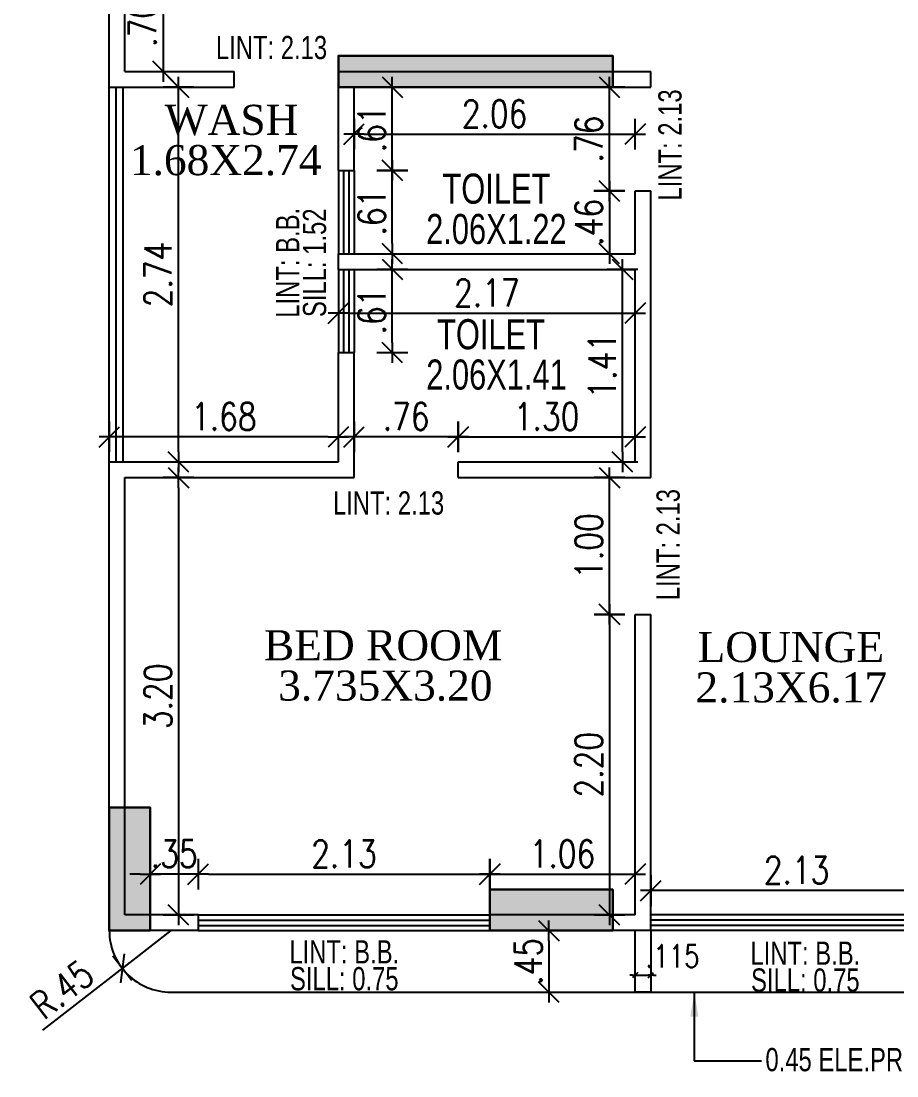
# Model space of a CAD drawing. Header units: inches. Extents: x 14331 to 14549, y 2557 to 2714.
# Drawn here: x 14434.13 to 14440.54, y 2578.43 to 2586.15 of the extents above; entities that cross this region are included whole.
import ezdxf
from ezdxf.enums import TextEntityAlignment as Align

# ---------------------------------------------------------------- set-up
doc = ezdxf.new("R2010")
doc.units = ezdxf.units.IN
doc.header["$LTSCALE"] = 0.25
doc.header["$MEASUREMENT"] = 0
doc.header["$PDMODE"] = 35
for name, color, linetype in [('dimension', 7, 'Continuous'), ('edges', 1, 'Continuous'), ('steel', 251, 'Continuous'), ('text-large', 7, 'Continuous'), ('wall', 7, 'Continuous'), ('windows', 96, 'Continuous'), ('WORK TEX', 6, 'Continuous'), ('WORKING DIM', 7, 'Continuous')]:
    doc.layers.add(name, color=color, linetype=linetype)
doc.layers.add('P-COL', color=7, linetype='Continuous', lineweight=30)
doc.layers.add('P-COLHAT', color=8, linetype='Continuous', lineweight=25)
doc.styles.add('ARIAL', font='TIMES_0.TTF')
doc.styles.add('ARL', font='swisscl_0.ttf')
doc.styles.add('romans', font='romans.shx', dxfattribs={"width": 0.8})
doc.dimstyles.new('121', dxfattribs={"dimscale": 0.1, "dimtxt": 1.65, "dimasz": 0.2, "dimexe": 0.03125, "dimexo": 0.25, "dimgap": 0.5, "dimtad": 1, "dimzin": 4, "dimdsep": 46, "dimtxsty": 'romans', "dimblk1": 'MINITICK', "dimblk2": 'MINITICK', "dimsah": 1, "dimcen": 1, "dimse1": 1, "dimse2": 1, "dimclrd": 252, "dimclre": 256, "dimclrt": 7, "dimadec": 3, "dimazin": 0, "dimtfac": 0.8, "dimtix": 1, "dimtmove": 2, "dimatfit": 3, "dimfxl": 0, "dimtolj": 1, "dimtzin": 3, "dimarcsym": 0})
doc.dimstyles.new('DFSGSG', dxfattribs={"dimtxt": 0.23, "dimasz": 0.18, "dimexe": 0.18, "dimexo": 0.0625, "dimgap": 0.09, "dimtad": 1, "dimzin": 0, "dimdsep": 46, "dimtxsty": 'ARIAL', "dimcen": 0.09, "dimse1": 1, "dimse2": 1, "dimaunit": 1, "dimadec": 0, "dimazin": 0, "dimtfac": 1, "dimtix": 1, "dimtofl": 0, "dimtmove": 0, "dimatfit": 3, "dimfxl": 0, "dimtolj": 1, "dimtzin": 0, "dimarcsym": 0})
doc.dimstyles.new('minitick-100', dxfattribs={"dimscale": 0.1, "dimtxt": 2, "dimasz": 0.75, "dimexe": 0.03125, "dimexo": 0.25, "dimgap": 0.5, "dimtad": 1, "dimzin": 4, "dimdsep": 46, "dimtxsty": 'romans', "dimblk1": 'MINITICK', "dimblk2": 'MINITICK', "dimsah": 1, "dimcen": 1, "dimse1": 1, "dimse2": 1, "dimclrd": 252, "dimclre": 256, "dimclrt": 256, "dimadec": 3, "dimazin": 0, "dimtfac": 0.8, "dimtix": 1, "dimtmove": 2, "dimatfit": 3, "dimfxl": 0, "dimtolj": 1, "dimtzin": 3, "dimarcsym": 0})

# ---------------------------------------------------------------- blocks, each defined once
blk = doc.blocks.new('BLC-A')
at = {"layer": 'P-COLHAT', "lineweight": 30}
for points in [[(6.3854, -3.3537), (6.3854, -3.1237), (8.3933, -3.1237), (8.3933, -3.3537)], [(5.0085, -9.5274), (4.7085, -9.5274), (4.7085, -8.6274), (5.0085, -8.6274)], [(7.4933, -9.5274), (7.4933, -9.2274), (8.3933, -9.2274), (8.3933, -9.5274)]]:
    blk.add_hatch(color=256, dxfattribs=at).paths.add_polyline_path(points)
at = {"layer": 'P-COL'}
for points in [[(6.3854, -3.3537), (6.3854, -3.1237), (8.3933, -3.1237), (8.3933, -3.3537)], [(5.0085, -9.5274), (4.7085, -9.5274), (4.7085, -8.6274), (5.0085, -8.6274)], [(7.4933, -9.5274), (7.4933, -9.2274), (8.3933, -9.2274), (8.3933, -9.5274)]]:
    blk.add_lwpolyline(points, close=True, dxfattribs=at)
blk = doc.blocks.new('MINITICK')
at = {"color": 7}
for p, q in [((0, -1.5), (0, 1.5)), ((1, 1), (-1, -1)), ((-1, 0), (1, 0))]:
    blk.add_line(p, q, dxfattribs=at)
blk = doc.blocks.new('*D968')
at = {"layer": 'Defpoints', "color": 0, "ltscale": 10, "transparency": 16777216}
for p in [(14434.8894, 2586.488), (14434.8894, 2585.7833), (14435.1689, 2585.7833)]:
    blk.add_point(p, dxfattribs=at)
at = {"layer": 'dimension', "color": 252, "lineweight": -2, "ltscale": 10, "transparency": 16777216}
blk.add_line((14435.1689, 2586.413), (14435.1689, 2585.8583), dxfattribs=at)
at = {"layer": 'dimension', "color": 252, "lineweight": -2, "ltscale": 10, "transparency": 16777216, "xscale": 0.07500000000000001, "yscale": 0.07500000000000001, "zscale": 0.07500000000000001}
for p, rotation in [((14435.1689, 2586.488), 90), ((14435.1689, 2585.7833), 270)]:
    blk.add_blockref('MINITICK', p, dxfattribs=dict(at, rotation=rotation))
at = {"layer": 'dimension', "ltscale": 10, "transparency": 16777216, "insert": (14435.0189, 2586.1356), "char_height": 0.2, "attachment_point": 5, "rotation": 90, "style": 'romans'}
blk.add_mtext('\\A1;.70', dxfattribs=at)
blk = doc.blocks.new('*D978')
at = {"layer": 'Defpoints', "color": 0, "ltscale": 10, "transparency": 16777216}
for p in [(14434.8894, 2586.3344), (14434.8894, 2585.7833), (14435.6897, 2585.7833)]:
    blk.add_point(p, dxfattribs=at)
at = {"layer": 'dimension', "color": 252, "lineweight": -2, "ltscale": 10, "transparency": 16777216}
blk.add_line((14435.6147, 2586.3344), (14434.9644, 2586.3344), dxfattribs=at)
at = {"layer": 'dimension', "color": 252, "lineweight": -2, "ltscale": 10, "transparency": 16777216, "xscale": 0.07500000000000001, "yscale": 0.07500000000000001, "zscale": 0.07500000000000001, "rotation": 180}
blk.add_blockref('MINITICK', (14434.8894, 2586.3344), dxfattribs=at)
at = {"layer": 'dimension', "color": 252, "lineweight": -2, "ltscale": 10, "transparency": 16777216, "xscale": 0.07500000000000001, "yscale": 0.07500000000000001, "zscale": 0.07500000000000001}
blk.add_blockref('MINITICK', (14435.6897, 2586.3344), dxfattribs=at)
at = {"layer": 'dimension', "ltscale": 10, "transparency": 16777216, "insert": (14435.2896, 2586.4844), "char_height": 0.2, "attachment_point": 5, "style": 'romans'}
blk.add_mtext('\\A1;.80', dxfattribs=at)
blk = doc.blocks.new('*D979')
at = {"layer": 'Defpoints', "color": 0, "ltscale": 10, "transparency": 16777216}
for p in [(14436.4519, 2586.3344), (14435.6897, 2585.669), (14436.4519, 2585.669)]:
    blk.add_point(p, dxfattribs=at)
at = {"layer": 'dimension', "color": 252, "lineweight": -2, "ltscale": 10, "transparency": 16777216}
blk.add_line((14435.7647, 2586.3344), (14436.3769, 2586.3344), dxfattribs=at)
at = {"layer": 'dimension', "color": 252, "lineweight": -2, "ltscale": 10, "transparency": 16777216, "xscale": 0.07500000000000001, "yscale": 0.07500000000000001, "zscale": 0.07500000000000001, "rotation": 180}
blk.add_blockref('MINITICK', (14435.6897, 2586.3344), dxfattribs=at)
at = {"layer": 'dimension', "color": 252, "lineweight": -2, "ltscale": 10, "transparency": 16777216, "xscale": 0.07500000000000001, "yscale": 0.07500000000000001, "zscale": 0.07500000000000001}
blk.add_blockref('MINITICK', (14436.4519, 2586.3344), dxfattribs=at)
at = {"layer": 'dimension', "ltscale": 10, "transparency": 16777216, "insert": (14436.0708, 2586.4844), "char_height": 0.2, "attachment_point": 5, "style": 'romans'}
blk.add_mtext('\\A1;.76', dxfattribs=at)
blk = doc.blocks.new('*D980')
at = {"layer": 'Defpoints', "color": 0, "ltscale": 10, "transparency": 16777216}
for p in [(14438.7385, 2586.3344), (14436.4519, 2585.784), (14438.7385, 2585.784)]:
    blk.add_point(p, dxfattribs=at)
at = {"layer": 'dimension', "color": 252, "lineweight": -2, "ltscale": 10, "transparency": 16777216}
blk.add_line((14436.5269, 2586.3344), (14438.6635, 2586.3344), dxfattribs=at)
at = {"layer": 'dimension', "color": 252, "lineweight": -2, "ltscale": 10, "transparency": 16777216, "xscale": 0.07500000000000001, "yscale": 0.07500000000000001, "zscale": 0.07500000000000001, "rotation": 180}
blk.add_blockref('MINITICK', (14436.4519, 2586.3344), dxfattribs=at)
at = {"layer": 'dimension', "color": 252, "lineweight": -2, "ltscale": 10, "transparency": 16777216, "xscale": 0.07500000000000001, "yscale": 0.07500000000000001, "zscale": 0.07500000000000001}
blk.add_blockref('MINITICK', (14438.7385, 2586.3344), dxfattribs=at)
at = {"layer": 'dimension', "ltscale": 10, "transparency": 16777216, "insert": (14437.5952, 2586.4844), "char_height": 0.2, "attachment_point": 5, "style": 'romans'}
blk.add_mtext('\\A1;2.29', dxfattribs=at)
blk = doc.blocks.new('*D981')
at = {"layer": 'Defpoints', "color": 0, "ltscale": 10, "transparency": 16777216}
for p in [(14434.8259, 2585.669), (14435.2814, 2585.669), (14434.8259, 2582.9251)]:
    blk.add_point(p, dxfattribs=at)
at = {"layer": 'dimension', "color": 252, "lineweight": -2, "ltscale": 10, "transparency": 16777216}
blk.add_line((14435.2814, 2583.0001), (14435.2814, 2585.594), dxfattribs=at)
at = {"layer": 'dimension', "color": 252, "lineweight": -2, "ltscale": 10, "transparency": 16777216, "xscale": 0.07500000000000001, "yscale": 0.07500000000000001, "zscale": 0.07500000000000001}
for p, rotation in [((14435.2814, 2585.669), 90), ((14435.2814, 2582.9251), 270)]:
    blk.add_blockref('MINITICK', p, dxfattribs=dict(at, rotation=rotation))
at = {"layer": 'dimension', "ltscale": 10, "transparency": 16777216, "insert": (14435.1314, 2584.297), "char_height": 0.2, "attachment_point": 5, "rotation": 90, "style": 'romans'}
blk.add_mtext('\\A1;2.74', dxfattribs=at)
blk = doc.blocks.new('*D982')
at = {"layer": 'Defpoints', "color": 0, "ltscale": 10, "transparency": 16777216}
for p in [(14434.7751, 2583.1084), (14434.7751, 2582.9251), (14436.4519, 2582.9251)]:
    blk.add_point(p, dxfattribs=at)
at = {"layer": 'dimension', "color": 252, "lineweight": -2, "ltscale": 10, "transparency": 16777216}
blk.add_line((14436.3769, 2583.1084), (14434.8501, 2583.1084), dxfattribs=at)
at = {"layer": 'dimension', "color": 252, "lineweight": -2, "ltscale": 10, "transparency": 16777216, "xscale": 0.07500000000000001, "yscale": 0.07500000000000001, "zscale": 0.07500000000000001, "rotation": 180}
blk.add_blockref('MINITICK', (14434.7751, 2583.1084), dxfattribs=at)
at = {"layer": 'dimension', "color": 252, "lineweight": -2, "ltscale": 10, "transparency": 16777216, "xscale": 0.07500000000000001, "yscale": 0.07500000000000001, "zscale": 0.07500000000000001}
blk.add_blockref('MINITICK', (14436.4519, 2583.1084), dxfattribs=at)
at = {"layer": 'dimension', "ltscale": 10, "transparency": 16777216, "insert": (14435.6135, 2583.2584), "char_height": 0.2, "attachment_point": 5, "style": 'romans'}
blk.add_mtext('\\A1;1.68', dxfattribs=at)
blk = doc.blocks.new('*D983')
at = {"layer": 'Defpoints', "color": 0, "ltscale": 10, "transparency": 16777216}
for p in [(14436.5663, 2585.669), (14436.8467, 2585.669), (14436.5663, 2585.0592)]:
    blk.add_point(p, dxfattribs=at)
at = {"layer": 'dimension', "color": 252, "lineweight": -2, "ltscale": 10, "transparency": 16777216}
blk.add_line((14436.8467, 2585.1342), (14436.8467, 2585.594), dxfattribs=at)
at = {"layer": 'dimension', "color": 252, "lineweight": -2, "ltscale": 10, "transparency": 16777216, "xscale": 0.07500000000000001, "yscale": 0.07500000000000001, "zscale": 0.07500000000000001}
for p, rotation in [((14436.8467, 2585.669), 90), ((14436.8467, 2585.0592), 270)]:
    blk.add_blockref('MINITICK', p, dxfattribs=dict(at, rotation=rotation))
at = {"layer": 'dimension', "ltscale": 10, "transparency": 16777216, "insert": (14436.6967, 2585.3641), "char_height": 0.2, "attachment_point": 5, "rotation": 90, "style": 'romans'}
blk.add_mtext('\\A1;.61', dxfattribs=at)
blk = doc.blocks.new('*D984')
at = {"layer": 'Defpoints', "color": 0, "ltscale": 10, "transparency": 16777216}
for p in [(14436.5282, 2585.0592), (14436.8467, 2585.0592), (14436.5282, 2584.4495)]:
    blk.add_point(p, dxfattribs=at)
at = {"layer": 'dimension', "color": 252, "lineweight": -2, "ltscale": 10, "transparency": 16777216}
blk.add_line((14436.8467, 2584.5245), (14436.8467, 2584.9842), dxfattribs=at)
at = {"layer": 'dimension', "color": 252, "lineweight": -2, "ltscale": 10, "transparency": 16777216, "xscale": 0.07500000000000001, "yscale": 0.07500000000000001, "zscale": 0.07500000000000001}
for p, rotation in [((14436.8467, 2585.0592), 90), ((14436.8467, 2584.4495), 270)]:
    blk.add_blockref('MINITICK', p, dxfattribs=dict(at, rotation=rotation))
at = {"layer": 'dimension', "ltscale": 10, "transparency": 16777216, "insert": (14436.6967, 2584.7544), "char_height": 0.2, "attachment_point": 5, "rotation": 90, "style": 'romans'}
blk.add_mtext('\\A1;.61', dxfattribs=at)
blk = doc.blocks.new('*D986')
at = {"layer": 'Defpoints', "color": 0, "ltscale": 10, "transparency": 16777216}
for p in [(14436.5663, 2585.5726), (14438.6242, 2585.5726), (14438.6242, 2585.3241)]:
    blk.add_point(p, dxfattribs=at)
at = {"layer": 'dimension', "color": 252, "lineweight": -2, "ltscale": 10, "transparency": 16777216}
blk.add_line((14436.6413, 2585.3241), (14438.5492, 2585.3241), dxfattribs=at)
at = {"layer": 'dimension', "color": 252, "lineweight": -2, "ltscale": 10, "transparency": 16777216, "xscale": 0.07500000000000001, "yscale": 0.07500000000000001, "zscale": 0.07500000000000001, "rotation": 180}
blk.add_blockref('MINITICK', (14436.5663, 2585.3241), dxfattribs=at)
at = {"layer": 'dimension', "color": 252, "lineweight": -2, "ltscale": 10, "transparency": 16777216, "xscale": 0.07500000000000001, "yscale": 0.07500000000000001, "zscale": 0.07500000000000001}
blk.add_blockref('MINITICK', (14438.6242, 2585.3241), dxfattribs=at)
at = {"layer": 'dimension', "ltscale": 10, "transparency": 16777216, "insert": (14437.5952, 2585.4741), "char_height": 0.2, "attachment_point": 5, "style": 'romans'}
blk.add_mtext('\\A1;2.06', dxfattribs=at)
blk = doc.blocks.new('*D1001')
at = {"layer": 'Defpoints', "color": 0, "ltscale": 10, "transparency": 16777216}
for p in [(14438.7385, 2579.7877), (14438.7385, 2579.6095), (14440.8727, 2579.6095)]:
    blk.add_point(p, dxfattribs=at)
at = {"layer": 'dimension', "color": 252, "lineweight": -2, "ltscale": 10, "transparency": 16777216}
blk.add_line((14440.7977, 2579.7877), (14438.8135, 2579.7877), dxfattribs=at)
at = {"layer": 'dimension', "color": 252, "lineweight": -2, "ltscale": 10, "transparency": 16777216, "xscale": 0.07500000000000001, "yscale": 0.07500000000000001, "zscale": 0.07500000000000001, "rotation": 180}
blk.add_blockref('MINITICK', (14438.7385, 2579.7877), dxfattribs=at)
at = {"layer": 'dimension', "color": 252, "lineweight": -2, "ltscale": 10, "transparency": 16777216, "xscale": 0.07500000000000001, "yscale": 0.07500000000000001, "zscale": 0.07500000000000001}
blk.add_blockref('MINITICK', (14440.8727, 2579.7877), dxfattribs=at)
at = {"layer": 'dimension', "ltscale": 10, "transparency": 16777216, "insert": (14439.8056, 2579.9377), "char_height": 0.2, "attachment_point": 5, "style": 'romans'}
blk.add_mtext('\\A1;2.13', dxfattribs=at)
blk = doc.blocks.new('*D1002')
at = {"layer": 'Defpoints', "color": 0, "ltscale": 10, "transparency": 16777216}
for p in [(14438.6242, 2581.8099), (14438.4359, 2579.6095), (14438.6242, 2579.6095)]:
    blk.add_point(p, dxfattribs=at)
at = {"layer": 'dimension', "color": 252, "lineweight": -2, "ltscale": 10, "transparency": 16777216}
blk.add_line((14438.4359, 2581.7349), (14438.4359, 2579.6845), dxfattribs=at)
at = {"layer": 'dimension', "color": 252, "lineweight": -2, "ltscale": 10, "transparency": 16777216, "xscale": 0.07500000000000001, "yscale": 0.07500000000000001, "zscale": 0.07500000000000001}
for p, rotation in [((14438.4359, 2581.8099), 90), ((14438.4359, 2579.6095), 270)]:
    blk.add_blockref('MINITICK', p, dxfattribs=dict(at, rotation=rotation))
at = {"layer": 'dimension', "ltscale": 10, "transparency": 16777216, "insert": (14438.2859, 2580.7097), "char_height": 0.2, "attachment_point": 5, "rotation": 90, "style": 'romans'}
blk.add_mtext('\\A1;2.20', dxfattribs=at)
blk = doc.blocks.new('*D1003')
at = {"layer": 'Defpoints', "color": 0, "ltscale": 10, "transparency": 16777216}
for p in [(14438.4359, 2582.8108), (14438.7385, 2582.8108), (14438.7385, 2581.8099)]:
    blk.add_point(p, dxfattribs=at)
at = {"layer": 'dimension', "color": 252, "lineweight": -2, "ltscale": 10, "transparency": 16777216}
blk.add_line((14438.4359, 2581.8849), (14438.4359, 2582.7358), dxfattribs=at)
at = {"layer": 'dimension', "color": 252, "lineweight": -2, "ltscale": 10, "transparency": 16777216, "xscale": 0.07500000000000001, "yscale": 0.07500000000000001, "zscale": 0.07500000000000001}
for p, rotation in [((14438.4359, 2582.8108), 90), ((14438.4359, 2581.8099), 270)]:
    blk.add_blockref('MINITICK', p, dxfattribs=dict(at, rotation=rotation))
at = {"layer": 'dimension', "ltscale": 10, "transparency": 16777216, "insert": (14438.2859, 2582.3103), "char_height": 0.2, "attachment_point": 5, "rotation": 90, "style": 'romans'}
blk.add_mtext('\\A1;1.00', dxfattribs=at)
blk = doc.blocks.new('*D1004')
at = {"layer": 'Defpoints', "color": 0, "ltscale": 10, "transparency": 16777216}
for p in [(14437.5599, 2579.9078), (14435.4257, 2579.6095), (14437.5599, 2579.6095)]:
    blk.add_point(p, dxfattribs=at)
at = {"layer": 'dimension', "color": 252, "lineweight": -2, "ltscale": 10, "transparency": 16777216}
blk.add_line((14435.5007, 2579.9078), (14437.4849, 2579.9078), dxfattribs=at)
at = {"layer": 'dimension', "color": 252, "lineweight": -2, "ltscale": 10, "transparency": 16777216, "xscale": 0.07500000000000001, "yscale": 0.07500000000000001, "zscale": 0.07500000000000001, "rotation": 180}
blk.add_blockref('MINITICK', (14435.4257, 2579.9078), dxfattribs=at)
at = {"layer": 'dimension', "color": 252, "lineweight": -2, "ltscale": 10, "transparency": 16777216, "xscale": 0.07500000000000001, "yscale": 0.07500000000000001, "zscale": 0.07500000000000001}
blk.add_blockref('MINITICK', (14437.5599, 2579.9078), dxfattribs=at)
at = {"layer": 'dimension', "ltscale": 10, "transparency": 16777216, "insert": (14436.4928, 2580.0578), "char_height": 0.2, "attachment_point": 5, "style": 'romans'}
blk.add_mtext('\\A1;2.13', dxfattribs=at)
blk = doc.blocks.new('*D1005')
at = {"layer": 'Defpoints', "color": 0, "ltscale": 10, "transparency": 16777216}
for p in [(14435.0751, 2579.9078), (14435.0751, 2579.6095), (14435.4257, 2579.6095)]:
    blk.add_point(p, dxfattribs=at)
at = {"layer": 'dimension', "color": 252, "lineweight": -2, "ltscale": 10, "transparency": 16777216}
for p, q in [((14435.0001, 2579.9078), (14434.9251, 2579.9078)), ((14435.4257, 2579.9078), (14435.0751, 2579.9078)), ((14435.5007, 2579.9078), (14435.5757, 2579.9078))]:
    blk.add_line(p, q, dxfattribs=at)
at = {"layer": 'dimension', "color": 252, "lineweight": -2, "ltscale": 10, "transparency": 16777216, "xscale": 0.07500000000000001, "yscale": 0.07500000000000001, "zscale": 0.07500000000000001}
blk.add_blockref('MINITICK', (14435.0751, 2579.9078), dxfattribs=at)
at = {"layer": 'dimension', "color": 252, "lineweight": -2, "ltscale": 10, "transparency": 16777216, "xscale": 0.07500000000000001, "yscale": 0.07500000000000001, "zscale": 0.07500000000000001, "rotation": 180}
blk.add_blockref('MINITICK', (14435.4257, 2579.9078), dxfattribs=at)
at = {"layer": 'dimension', "ltscale": 10, "transparency": 16777216, "insert": (14435.2504, 2580.0578), "char_height": 0.2, "attachment_point": 5, "style": 'romans'}
blk.add_mtext('\\A1;.35', dxfattribs=at)
blk = doc.blocks.new('*D1006')
at = {"layer": 'Defpoints', "color": 0, "ltscale": 10, "transparency": 16777216}
for p in [(14438.6242, 2579.9078), (14437.5599, 2579.7322), (14438.6242, 2579.7322)]:
    blk.add_point(p, dxfattribs=at)
at = {"layer": 'dimension', "color": 252, "lineweight": -2, "ltscale": 10, "transparency": 16777216}
blk.add_line((14437.6349, 2579.9078), (14438.5492, 2579.9078), dxfattribs=at)
at = {"layer": 'dimension', "color": 252, "lineweight": -2, "ltscale": 10, "transparency": 16777216, "xscale": 0.07500000000000001, "yscale": 0.07500000000000001, "zscale": 0.07500000000000001, "rotation": 180}
blk.add_blockref('MINITICK', (14437.5599, 2579.9078), dxfattribs=at)
at = {"layer": 'dimension', "color": 252, "lineweight": -2, "ltscale": 10, "transparency": 16777216, "xscale": 0.07500000000000001, "yscale": 0.07500000000000001, "zscale": 0.07500000000000001}
blk.add_blockref('MINITICK', (14438.6242, 2579.9078), dxfattribs=at)
at = {"layer": 'dimension', "ltscale": 10, "transparency": 16777216, "insert": (14438.092, 2580.0578), "char_height": 0.2, "attachment_point": 5, "style": 'romans'}
blk.add_mtext('\\A1;1.06', dxfattribs=at)
blk = doc.blocks.new('*D1007')
at = {"layer": 'Defpoints', "color": 0, "ltscale": 10, "transparency": 16777216}
for p in [(14435.4406, 2582.8108), (14435.2814, 2579.6095), (14435.4257, 2579.6095)]:
    blk.add_point(p, dxfattribs=at)
at = {"layer": 'dimension', "color": 252, "lineweight": -2, "ltscale": 10, "transparency": 16777216}
blk.add_line((14435.2814, 2582.7358), (14435.2814, 2579.6845), dxfattribs=at)
at = {"layer": 'dimension', "color": 252, "lineweight": -2, "ltscale": 10, "transparency": 16777216, "xscale": 0.07500000000000001, "yscale": 0.07500000000000001, "zscale": 0.07500000000000001}
for p, rotation in [((14435.2814, 2582.8108), 90), ((14435.2814, 2579.6095), 270)]:
    blk.add_blockref('MINITICK', p, dxfattribs=dict(at, rotation=rotation))
at = {"layer": 'dimension', "ltscale": 10, "transparency": 16777216, "insert": (14435.1314, 2581.2101), "char_height": 0.2, "attachment_point": 5, "rotation": 90, "style": 'romans'}
blk.add_mtext('\\A1;3.20', dxfattribs=at)
blk = doc.blocks.new('*D1008')
at = {"layer": 'Defpoints', "color": 0, "ltscale": 10, "transparency": 16777216}
for p in [(14436.5663, 2584.3351), (14436.8467, 2584.3351), (14436.5663, 2583.7254)]:
    blk.add_point(p, dxfattribs=at)
at = {"layer": 'dimension', "color": 252, "lineweight": -2, "ltscale": 10, "transparency": 16777216}
blk.add_line((14436.8467, 2583.8004), (14436.8467, 2584.2601), dxfattribs=at)
at = {"layer": 'dimension', "color": 252, "lineweight": -2, "ltscale": 10, "transparency": 16777216, "xscale": 0.07500000000000001, "yscale": 0.07500000000000001, "zscale": 0.07500000000000001}
for p, rotation in [((14436.8467, 2584.3351), 90), ((14436.8467, 2583.7254), 270)]:
    blk.add_blockref('MINITICK', p, dxfattribs=dict(at, rotation=rotation))
at = {"layer": 'dimension', "ltscale": 10, "transparency": 16777216, "insert": (14436.6967, 2584.0303), "char_height": 0.2, "attachment_point": 5, "rotation": 90, "style": 'romans'}
blk.add_mtext('\\A1;.61', dxfattribs=at)
blk = doc.blocks.new('*D1009')
at = {"layer": 'Defpoints', "color": 0, "ltscale": 10, "transparency": 16777216}
for p in [(14436.4519, 2584.3351), (14438.6242, 2584.3351), (14438.6242, 2584.0142)]:
    blk.add_point(p, dxfattribs=at)
at = {"layer": 'dimension', "color": 252, "lineweight": -2, "ltscale": 10, "transparency": 16777216}
blk.add_line((14436.5269, 2584.0142), (14438.5492, 2584.0142), dxfattribs=at)
at = {"layer": 'dimension', "color": 252, "lineweight": -2, "ltscale": 10, "transparency": 16777216, "xscale": 0.07500000000000001, "yscale": 0.07500000000000001, "zscale": 0.07500000000000001, "rotation": 180}
blk.add_blockref('MINITICK', (14436.4519, 2584.0142), dxfattribs=at)
at = {"layer": 'dimension', "color": 252, "lineweight": -2, "ltscale": 10, "transparency": 16777216, "xscale": 0.07500000000000001, "yscale": 0.07500000000000001, "zscale": 0.07500000000000001}
blk.add_blockref('MINITICK', (14438.6242, 2584.0142), dxfattribs=at)
at = {"layer": 'dimension', "ltscale": 10, "transparency": 16777216, "insert": (14437.5381, 2584.1642), "char_height": 0.2, "attachment_point": 5, "style": 'romans'}
blk.add_mtext('\\A1;2.17', dxfattribs=at)
blk = doc.blocks.new('*D1010')
at = {"layer": 'Defpoints', "color": 0, "ltscale": 10, "transparency": 16777216}
for p in [(14438.6242, 2583.1084), (14437.3285, 2582.9251), (14438.6242, 2582.9251)]:
    blk.add_point(p, dxfattribs=at)
at = {"layer": 'dimension', "color": 252, "lineweight": -2, "ltscale": 10, "transparency": 16777216}
blk.add_line((14437.4035, 2583.1084), (14438.5492, 2583.1084), dxfattribs=at)
at = {"layer": 'dimension', "color": 252, "lineweight": -2, "ltscale": 10, "transparency": 16777216, "xscale": 0.07500000000000001, "yscale": 0.07500000000000001, "zscale": 0.07500000000000001, "rotation": 180}
blk.add_blockref('MINITICK', (14437.3285, 2583.1084), dxfattribs=at)
at = {"layer": 'dimension', "color": 252, "lineweight": -2, "ltscale": 10, "transparency": 16777216, "xscale": 0.07500000000000001, "yscale": 0.07500000000000001, "zscale": 0.07500000000000001}
blk.add_blockref('MINITICK', (14438.6242, 2583.1084), dxfattribs=at)
at = {"layer": 'dimension', "ltscale": 10, "transparency": 16777216, "insert": (14437.9763, 2583.2584), "char_height": 0.2, "attachment_point": 5, "style": 'romans'}
blk.add_mtext('\\A1;1.30', dxfattribs=at)
blk = doc.blocks.new('*D1011')
at = {"layer": 'Defpoints', "color": 0, "ltscale": 10, "transparency": 16777216}
for p in [(14436.5663, 2583.1084), (14436.5663, 2582.8108), (14437.3285, 2582.8108)]:
    blk.add_point(p, dxfattribs=at)
at = {"layer": 'dimension', "color": 252, "lineweight": -2, "ltscale": 10, "transparency": 16777216}
blk.add_line((14437.2535, 2583.1084), (14436.6413, 2583.1084), dxfattribs=at)
at = {"layer": 'dimension', "color": 252, "lineweight": -2, "ltscale": 10, "transparency": 16777216, "xscale": 0.07500000000000001, "yscale": 0.07500000000000001, "zscale": 0.07500000000000001, "rotation": 180}
blk.add_blockref('MINITICK', (14436.5663, 2583.1084), dxfattribs=at)
at = {"layer": 'dimension', "color": 252, "lineweight": -2, "ltscale": 10, "transparency": 16777216, "xscale": 0.07500000000000001, "yscale": 0.07500000000000001, "zscale": 0.07500000000000001}
blk.add_blockref('MINITICK', (14437.3285, 2583.1084), dxfattribs=at)
at = {"layer": 'dimension', "ltscale": 10, "transparency": 16777216, "insert": (14436.9474, 2583.2584), "char_height": 0.2, "attachment_point": 5, "style": 'romans'}
blk.add_mtext('\\A1;.76', dxfattribs=at)
blk = doc.blocks.new('*D1012')
at = {"layer": 'Defpoints', "color": 0, "ltscale": 10, "transparency": 16777216}
for p in [(14438.5319, 2584.3351), (14438.6242, 2584.3351), (14438.6242, 2582.9251)]:
    blk.add_point(p, dxfattribs=at)
at = {"layer": 'dimension', "color": 252, "lineweight": -2, "ltscale": 10, "transparency": 16777216}
blk.add_line((14438.5319, 2583.0001), (14438.5319, 2584.2601), dxfattribs=at)
at = {"layer": 'dimension', "color": 252, "lineweight": -2, "ltscale": 10, "transparency": 16777216, "xscale": 0.07500000000000001, "yscale": 0.07500000000000001, "zscale": 0.07500000000000001}
for p, rotation in [((14438.5319, 2584.3351), 90), ((14438.5319, 2582.9251), 270)]:
    blk.add_blockref('MINITICK', p, dxfattribs=dict(at, rotation=rotation))
at = {"layer": 'dimension', "ltscale": 10, "transparency": 16777216, "insert": (14438.3819, 2583.6301), "char_height": 0.2, "attachment_point": 5, "rotation": 90, "style": 'romans'}
blk.add_mtext('\\A1;1.41', dxfattribs=at)
blk = doc.blocks.new('*D1022')
at = {"layer": 'Defpoints', "color": 0, "ltscale": 10, "transparency": 16777216}
for p in [(14437.8402, 2579.4952), (14437.8402, 2579.0452), (14437.9921, 2579.0452)]:
    blk.add_point(p, dxfattribs=at)
at = {"layer": 'dimension', "color": 252, "lineweight": -2, "ltscale": 10, "transparency": 16777216}
blk.add_line((14437.9921, 2579.4202), (14437.9921, 2579.1202), dxfattribs=at)
at = {"layer": 'dimension', "color": 252, "lineweight": -2, "ltscale": 10, "transparency": 16777216, "xscale": 0.07500000000000001, "yscale": 0.07500000000000001, "zscale": 0.07500000000000001}
for p, rotation in [((14437.9921, 2579.4952), 90), ((14437.9921, 2579.0452), 270)]:
    blk.add_blockref('MINITICK', p, dxfattribs=dict(at, rotation=rotation))
at = {"layer": 'dimension', "ltscale": 10, "transparency": 16777216, "insert": (14437.8421, 2579.2702), "char_height": 0.2, "attachment_point": 5, "rotation": 90, "style": 'romans'}
blk.add_mtext('\\A1;.45', dxfattribs=at)
blk = doc.blocks.new('*D1033')
at = {"layer": 'Defpoints', "color": 0, "ltscale": 10, "transparency": 16777216}
for p in [(14435.2251, 2579.4952), (14434.87, 2579.2188)]:
    blk.add_point(p, dxfattribs=at)
at = {"layer": 'dimension', "color": 252, "lineweight": -2, "ltscale": 10, "transparency": 16777216}
for p, q in [((14435.2251, 2579.4952), (14434.87, 2579.2188)), ((14434.288, 2578.7656), (14434.8109, 2579.1727))]:
    blk.add_line(p, q, dxfattribs=at)
at = {"layer": 'dimension', "color": 252, "lineweight": -2, "ltscale": 10, "transparency": 16777216, "xscale": 0.07500000000000001, "yscale": 0.07500000000000001, "zscale": 0.07500000000000001, "rotation": 37.90367422662992}
blk.add_blockref('MINITICK', (14434.87, 2579.2188), dxfattribs=at)
at = {"layer": 'dimension', "ltscale": 10, "transparency": 16777216, "insert": (14434.4277, 2579.0645), "char_height": 0.2, "attachment_point": 5, "rotation": 37.90367, "style": 'romans'}
blk.add_mtext('\\A1;R.45', dxfattribs=at)
blk = doc.blocks.new('*D719')
at = {"layer": 'Defpoints', "color": 0, "transparency": 16777216}
for p in [(14438.6242, 2579.1452), (14438.7385, 2579.1688), (14438.7385, 2579.1452)]:
    blk.add_point(p, dxfattribs=at)
at = {"layer": 'WORKING DIM', "color": 252, "lineweight": -2, "transparency": 16777216}
for p, q in [((14438.6042, 2579.1688), (14438.5842, 2579.1688)), ((14438.6242, 2579.1688), (14438.7385, 2579.1688)), ((14438.7585, 2579.1688), (14438.7785, 2579.1688))]:
    blk.add_line(p, q, dxfattribs=at)
at = {"layer": 'WORKING DIM', "color": 252, "lineweight": -2, "transparency": 16777216, "xscale": 0.02, "yscale": 0.02, "zscale": 0.02}
blk.add_blockref('MINITICK', (14438.6242, 2579.1688), dxfattribs=at)
at = {"layer": 'WORKING DIM', "color": 252, "lineweight": -2, "transparency": 16777216, "xscale": 0.02, "yscale": 0.02, "zscale": 0.02, "rotation": 180}
blk.add_blockref('MINITICK', (14438.7385, 2579.1688), dxfattribs=at)
at = {"layer": 'WORKING DIM', "color": 7, "transparency": 16777216, "insert": (14438.8981, 2579.3088), "char_height": 0.165, "attachment_point": 5, "style": 'romans'}
blk.add_mtext('\\A1;.115', dxfattribs=at)
blk = doc.blocks.new('*D2034')
at = {"layer": 'Defpoints', "color": 0, "ltscale": 10, "transparency": 16777216}
for p in [(14438.4352, 2585.669), (14438.6242, 2585.669), (14438.6242, 2584.909)]:
    blk.add_point(p, dxfattribs=at)
at = {"layer": 'dimension', "color": 252, "lineweight": -2, "ltscale": 10, "transparency": 16777216}
blk.add_line((14438.4352, 2584.984), (14438.4352, 2585.594), dxfattribs=at)
at = {"layer": 'dimension', "color": 252, "lineweight": -2, "ltscale": 10, "transparency": 16777216, "xscale": 0.07500000000000001, "yscale": 0.07500000000000001, "zscale": 0.07500000000000001}
for p, rotation in [((14438.4352, 2585.669), 90), ((14438.4352, 2584.909), 270)]:
    blk.add_blockref('MINITICK', p, dxfattribs=dict(at, rotation=rotation))
at = {"layer": 'dimension', "ltscale": 10, "transparency": 16777216, "insert": (14438.2852, 2585.289), "char_height": 0.2, "attachment_point": 5, "rotation": 90, "style": 'romans'}
blk.add_mtext('\\A1;.76', dxfattribs=at)
blk = doc.blocks.new('*D2035')
at = {"layer": 'Defpoints', "color": 0, "ltscale": 10, "transparency": 16777216}
for p in [(14438.6242, 2584.909), (14438.4352, 2584.4495), (14438.6242, 2584.4495)]:
    blk.add_point(p, dxfattribs=at)
at = {"layer": 'dimension', "color": 252, "lineweight": -2, "ltscale": 10, "transparency": 16777216}
blk.add_line((14438.4352, 2584.834), (14438.4352, 2584.5245), dxfattribs=at)
at = {"layer": 'dimension', "color": 252, "lineweight": -2, "ltscale": 10, "transparency": 16777216, "xscale": 0.07500000000000001, "yscale": 0.07500000000000001, "zscale": 0.07500000000000001}
for p, rotation in [((14438.4352, 2584.909), 90), ((14438.4352, 2584.4495), 270)]:
    blk.add_blockref('MINITICK', p, dxfattribs=dict(at, rotation=rotation))
at = {"layer": 'dimension', "ltscale": 10, "transparency": 16777216, "insert": (14438.2852, 2584.6792), "char_height": 0.2, "attachment_point": 5, "rotation": 90, "style": 'romans'}
blk.add_mtext('\\A1;.46', dxfattribs=at)

msp = doc.modelspace()

# ---------------------------------------------------------------- linework, layer by layer
at = {"layer": 'edges', "ltscale": 0.4}
msp.add_lwpolyline([(14434.7751, 2579.4952, 0.414214), (14435.2251, 2579.0452), (14444.7599, 2579.0452, 0.414214), (14445.2099, 2579.4952), (14445.2099, 2592.155, 0.414214), (14444.7599, 2592.605)], format="xyb", dxfattribs=at)
msp.add_lwpolyline([(14438.7385, 2579.4952), (14438.7385, 2579.0452), (14438.6242, 2579.0452), (14438.6242, 2579.4952)], dxfattribs=at)
at = {"layer": 'steel', "color": 34}
msp.add_line((14434.7751, 2582.9251), (14434.7751, 2585.669), dxfattribs=at)
at = {"layer": 'steel'}
for p, q in [((14434.8259, 2582.9251), (14434.8259, 2585.669)), ((14434.8767, 2582.9251), (14434.8767, 2585.669))]:
    msp.add_line(p, q, dxfattribs=at)
at = {"layer": 'wall'}
for p, q in [((14434.7751, 2585.669), (14434.7751, 2586.488)), ((14434.8894, 2585.7833), (14434.8894, 2586.488)), ((14434.8894, 2585.7833), (14435.6897, 2585.7833)), ((14435.6897, 2585.669), (14435.6897, 2585.7833)), ((14436.4519, 2585.0592), (14436.4519, 2585.7833)), ((14436.4519, 2585.7833), (14438.7385, 2585.7833)), ((14438.7385, 2585.669), (14438.7385, 2585.7833)), ((14434.7751, 2585.669), (14434.8894, 2585.669)), ((14434.8894, 2585.669), (14435.6897, 2585.669)), ((14436.5663, 2585.0592), (14436.5663, 2585.669)), ((14436.5663, 2585.669), (14438.7385, 2585.669)), ((14436.4519, 2585.0592), (14436.5663, 2585.0592)), ((14438.6242, 2584.4495), (14438.6242, 2584.909)), ((14438.6242, 2584.909), (14438.7385, 2584.909)), ((14438.7385, 2584.4495), (14438.7385, 2584.909)), ((14436.4519, 2584.3351), (14436.4519, 2584.4495)), ((14436.4519, 2584.4495), (14438.6242, 2584.4495)), ((14438.7385, 2582.8108), (14438.7385, 2584.4495)), ((14436.4519, 2584.3351), (14438.6242, 2584.3351)), ((14438.6242, 2582.9251), (14438.6242, 2584.3351)), ((14436.4519, 2582.9251), (14436.4519, 2583.7254)), ((14436.4519, 2583.7254), (14436.5663, 2583.7254)), ((14436.5663, 2582.8108), (14436.5663, 2583.7254)), ((14434.7751, 2579.4952), (14434.7751, 2582.9251)), ((14434.7751, 2582.9251), (14436.4519, 2582.9251)), ((14437.3285, 2582.8108), (14437.3285, 2582.9251)), ((14437.3285, 2582.9251), (14438.6242, 2582.9251)), ((14434.8894, 2579.6095), (14434.8894, 2582.8108)), ((14434.8894, 2582.8108), (14436.5663, 2582.8108)), ((14437.3285, 2582.8108), (14438.7385, 2582.8108)), ((14438.6242, 2579.6095), (14438.6242, 2581.8099)), ((14438.6242, 2581.8099), (14438.7385, 2581.8099)), ((14438.7385, 2579.4952), (14438.7385, 2581.8099)), ((14435.4257, 2579.6095), (14434.8894, 2579.6095)), ((14435.4257, 2579.6095), (14435.4257, 2579.4952)), ((14438.6242, 2579.6095), (14437.5599, 2579.6095)), ((14437.5599, 2579.6095), (14437.5599, 2579.4952)), ((14435.4257, 2579.4952), (14434.7751, 2579.4952)), ((14434.7751, 2579.4952), (14434.7751, 2579.4952)), ((14438.7385, 2579.4952), (14437.5599, 2579.4952))]:
    msp.add_line(p, q, dxfattribs=at)
at = {"layer": 'windows'}
for p, q in [((14436.4519, 2585.0592), (14436.4519, 2584.4495)), ((14436.49, 2585.0592), (14436.49, 2584.4495)), ((14436.5282, 2585.0592), (14436.5282, 2584.4495)), ((14436.5663, 2585.0592), (14436.5663, 2584.4495)), ((14436.4519, 2584.3351), (14436.4519, 2583.7254)), ((14436.49, 2584.3351), (14436.49, 2583.7254)), ((14436.5282, 2584.3351), (14436.5282, 2583.7254)), ((14436.5663, 2584.3351), (14436.5663, 2583.7254)), ((14435.4257, 2579.6095), (14437.5599, 2579.6095)), ((14435.4257, 2579.5714), (14437.5599, 2579.5714)), ((14440.8727, 2579.6095), (14438.7385, 2579.6095)), ((14440.8727, 2579.5714), (14438.7385, 2579.5714)), ((14435.4257, 2579.5333), (14437.5599, 2579.5333)), ((14435.4257, 2579.4952), (14437.5599, 2579.4952)), ((14440.8727, 2579.5333), (14438.7385, 2579.5333)), ((14440.8727, 2579.4952), (14438.7385, 2579.4952))]:
    msp.add_line(p, q, dxfattribs=at)

# ---------------------------------------------------------------- block references
at = {"layer": 'P-COLHAT'}
msp.add_blockref('BLC-A', (14430.0666, 2589.0226), dxfattribs=at)

# ---------------------------------------------------------------- texts
at = {"layer": 'text-large'}
for s, style, p in [('WASH', 'ARIAL', (14435.6701, 2585.4296)), ('1.68X2.74', 'ARIAL', (14435.6272, 2585.1345)), ('TOILET', 'ARL', (14437.6084, 2584.9258)), ('2.06X1.22', 'ARL', (14437.6084, 2584.6307)), ('TOILET', 'ARL', (14437.569, 2583.8602)), ('2.06X1.41', 'ARL', (14437.6092, 2583.5651)), ('BED ROOM', 'ARIAL', (14436.7791, 2581.584)), ('LOUNGE', 'ARIAL', (14439.7637, 2581.5706)), ('3.735X3.20', 'ARIAL', (14436.7957, 2581.2889)), ('2.13X6.17', 'ARIAL', (14439.7671, 2581.2756))]:
    msp.add_text(s, height=0.22, dxfattribs=dict(at, style=style)).set_placement(p, align=Align.MIDDLE_CENTER)
at = {"layer": 'WORK TEX', "style": 'ARL'}
for s, p in [('LINT: 2.13', (14435.9624, 2585.9586)), ('LINT: 2.13', (14436.8193, 2582.6251)), ('LINT: B.B.', (14436.4951, 2579.3398)), ('LINT: B.B.', (14439.8699, 2579.3298)), ('SILL: 0.75', (14436.4951, 2579.1433)), ('SILL: 0.75', (14439.8699, 2579.1333)), ('0.45 ELE.PROJ. @ B.B.', (14440.5186, 2578.551))]:
    msp.add_text(s, height=0.17, dxfattribs=at).set_placement(p, align=Align.MIDDLE_CENTER)
for s, p in [('LINT: 2.13', (14438.8787, 2585.2454)), ('LINT: B.B.', (14436.0805, 2584.3833)), ('SILL: 1.52', (14436.2771, 2584.3833)), ('LINT: 2.13', (14438.8653, 2582.3204))]:
    msp.add_text(s, height=0.17, rotation=90, dxfattribs=at).set_placement(p, align=Align.MIDDLE_CENTER)

# ---------------------------------------------------------------- dimensions: what is measured, and where the dimension line sits
at = {"layer": 'dimension', "ltscale": 10}
for base, p1, p2, picture, middle in [((14434.8894, 2586.3344), (14435.6897, 2585.7833), (14434.8894, 2585.7833), '*D978', (14435.2896, 2586.4844)), ((14436.4519, 2586.3344), (14435.6897, 2585.669), (14436.4519, 2585.669), '*D979', (14436.0708, 2586.4844)), ((14438.7385, 2586.3344), (14436.4519, 2585.784), (14438.7385, 2585.784), '*D980', (14437.5952, 2586.4844)), ((14438.6242, 2585.3241), (14436.5663, 2585.5726), (14438.6242, 2585.5726), '*D986', (14437.5952, 2585.4741)), ((14438.6242, 2584.0142), (14436.4519, 2584.3351), (14438.6242, 2584.3351), '*D1009', (14437.5381, 2584.1642)), ((14434.7751, 2583.1084), (14436.4519, 2582.9251), (14434.7751, 2582.9251), '*D982', (14435.6135, 2583.2584)), ((14436.5663, 2583.1084), (14437.3285, 2582.8108), (14436.5663, 2582.8108), '*D1011', (14436.9474, 2583.2584)), ((14438.6242, 2583.1084), (14437.3285, 2582.9251), (14438.6242, 2582.9251), '*D1010', (14437.9763, 2583.2584)), ((14435.0751, 2579.9078), (14435.4257, 2579.6095), (14435.0751, 2579.6095), '*D1005', (14435.2504, 2580.0578)), ((14437.5599, 2579.9078), (14435.4257, 2579.6095), (14437.5599, 2579.6095), '*D1004', (14436.4928, 2580.0578)), ((14438.6242, 2579.9078), (14437.5599, 2579.7322), (14438.6242, 2579.7322), '*D1006', (14438.092, 2580.0578)), ((14438.7385, 2579.7877), (14440.8727, 2579.6095), (14438.7385, 2579.6095), '*D1001', (14439.8056, 2579.9377))]:
    dim = msp.add_linear_dim(base=base, p1=p1, p2=p2, dimstyle='minitick-100', dxfattribs=at)
    dim.commit()
    dim.dimension.update_dxf_attribs({"geometry": picture, "text_midpoint": middle})
for base, p1, p2, picture, middle in [((14435.1689, 2585.7833), (14434.8894, 2586.488), (14434.8894, 2585.7833), '*D968', (14435.0189, 2586.1356)), ((14435.2814, 2585.669), (14434.8259, 2582.9251), (14434.8259, 2585.669), '*D981', (14435.1314, 2584.297)), ((14436.8467, 2585.669), (14436.5663, 2585.0592), (14436.5663, 2585.669), '*D983', (14436.6967, 2585.3641)), ((14438.4352, 2585.669), (14438.6242, 2584.909), (14438.6242, 2585.669), '*D2034', (14438.2852, 2585.289)), ((14436.8467, 2585.0592), (14436.5282, 2584.4495), (14436.5282, 2585.0592), '*D984', (14436.6967, 2584.7544)), ((14438.4352, 2584.4495), (14438.6242, 2584.909), (14438.6242, 2584.4495), '*D2035', (14438.2852, 2584.6792)), ((14436.8467, 2584.3351), (14436.5663, 2583.7254), (14436.5663, 2584.3351), '*D1008', (14436.6967, 2584.0303)), ((14438.5319, 2584.3351), (14438.6242, 2582.9251), (14438.6242, 2584.3351), '*D1012', (14438.3819, 2583.6301)), ((14435.2814, 2579.6095), (14435.4406, 2582.8108), (14435.4257, 2579.6095), '*D1007', (14435.1314, 2581.2101)), ((14438.4359, 2582.8108), (14438.7385, 2581.8099), (14438.7385, 2582.8108), '*D1003', (14438.2859, 2582.3103)), ((14438.4359, 2579.6095), (14438.6242, 2581.8099), (14438.6242, 2579.6095), '*D1002', (14438.2859, 2580.7097)), ((14437.9921, 2579.0452), (14437.8402, 2579.4952), (14437.8402, 2579.0452), '*D1022', (14437.8421, 2579.2702))]:
    dim = msp.add_linear_dim(base=base, p1=p1, p2=p2, angle=90, dimstyle='minitick-100', dxfattribs=at)
    dim.commit()
    dim.dimension.update_dxf_attribs({"geometry": picture, "text_midpoint": middle})
dim = msp.add_radius_dim(center=(14435.2251, 2579.4952), mpoint=(14434.87, 2579.2188), dimstyle='minitick-100', dxfattribs=at)
dim.commit()
dim.dimension.update_dxf_attribs({"geometry": '*D1033', "text_midpoint": (14434.4277, 2579.0645)})
at = {"layer": 'WORKING DIM'}
dim = msp.add_linear_dim(base=(14438.7385, 2579.1688), p1=(14438.6242, 2579.1452), p2=(14438.7385, 2579.1452), text='.115', dimstyle='121', override={"dimfxl": 0.18, "dimfxlon": 1}, dxfattribs=at)
dim.commit()
dim.dimension.update_dxf_attribs({"geometry": '*D719', "text_midpoint": (14438.8981, 2579.3088), "dimtype": 160})

# ---------------------------------------------------------------- leaders
at = {"layer": 'wall'}
msp.add_leader([(14439.0573, 2579.0452), (14439.0573, 2578.543), (14439.5481, 2578.543)], dimstyle='DFSGSG', override={"dimgap": 0.09, "dimtad": 0, "dimarcsym": 1}, dxfattribs=at)

doc.saveas('drawing.dxf')
